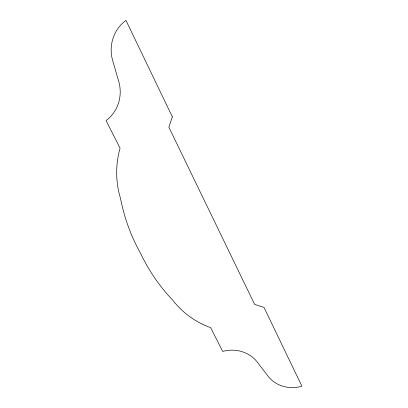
<?xml version="1.0" encoding="UTF-8"?>
<svg xmlns="http://www.w3.org/2000/svg" width="408" height="408" viewBox="0 0 408 408"><rect width="100%" height="100%" fill="white"/><g stroke="black" fill="none" stroke-linecap="round" stroke-linejoin="round"><path stroke-width="0.61" d="M172.355 116.846L168.866 127.194L254.618 304.378L264.022 307.433L301.9 386.182A31.645 29.203 -19.3 0 1 268.683 376.987L256.703 361.355A32.176 29.748 -11.2 0 0 222.676 351.426L210.671 327.65A87.159 83.926 -23.6 0 1 172.88 300.329A194.963 185.716 -47 0 1 140.658 253.511A196.003 187.048 -49.4 0 1 120.523 198.487A89.724 88.658 -43.3 0 1 120.064 148.237L106.1 120.584A37.011 35.598 61.6 0 0 119.065 82.64L112.312 59.272A36.679 35.251 80.3 0 1 125.965 20.4L172.355 116.846"/></g></svg>
